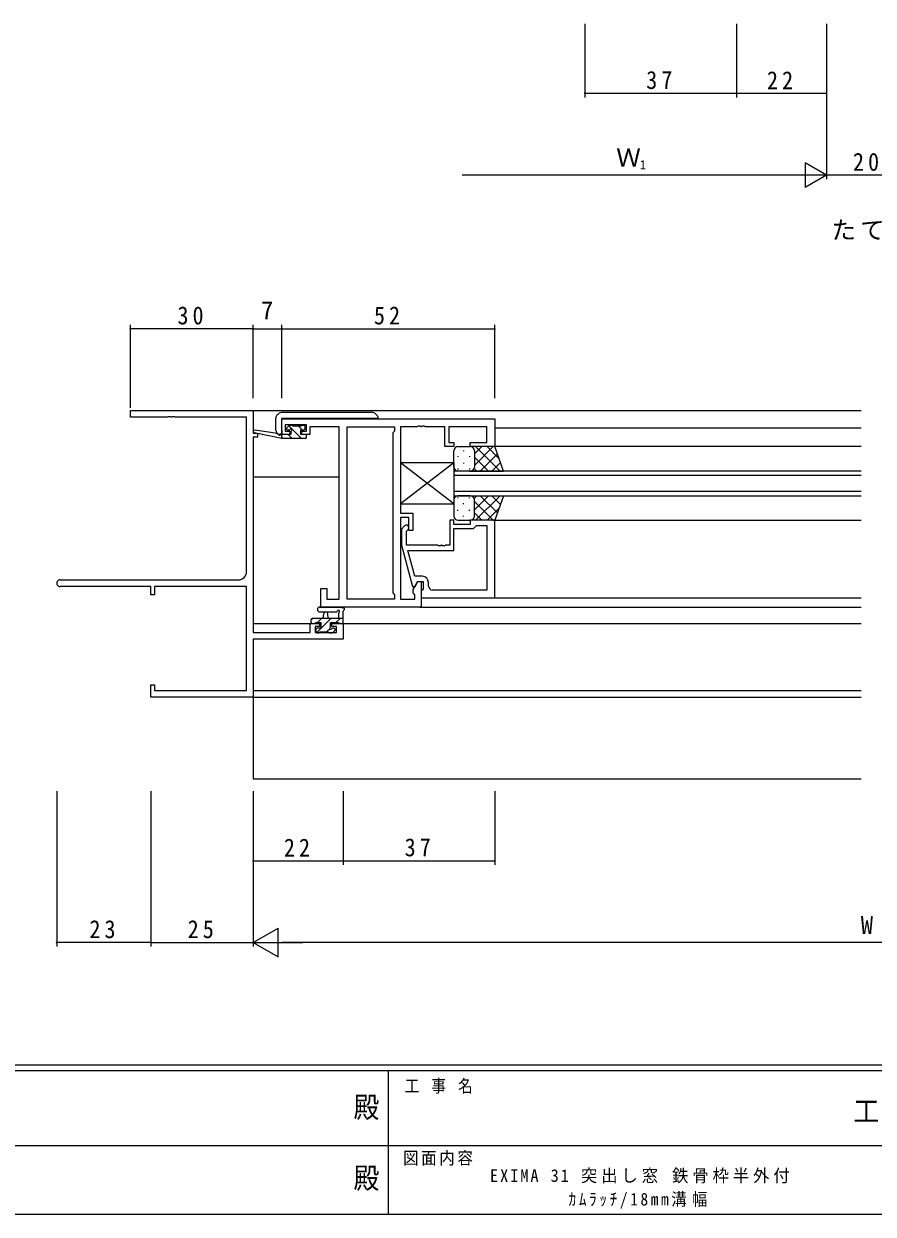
# Model space of a CAD drawing. Units: millimetres on the paper. Extents: x -397 to 397, y -282 to 282.
# Drawn here: x -97.9 to 109.5, y -282.1 to 8.8 of the extents above; entities that cross this region are included whole.
import ezdxf
from ezdxf.enums import TextEntityAlignment as Align

# ---------------------------------------------------------------- set-up
doc = ezdxf.new("R2010")
doc.units = ezdxf.units.MM
for name, color, linetype, lineweight in [('0-1_YKK_ZWAK', 7, 'Continuous', 18), ('0-3_YKK_11', 7, 'Continuous', 18), ('0-4_YKK_12', 2, 'Continuous', 18), ('0-5_YKK_13', 4, 'Continuous', 18), ('0-6_YKK_D', 6, 'Continuous', 18)]:
    doc.layers.add(name, color=color, linetype=linetype, lineweight=lineweight)
doc.layers.add('0-2_USER1', color=7, linetype='Continuous')
doc.styles.add('ＭＳ ゴシック', font='')
doc.styles.get('ＭＳ ゴシック').set_extended_font_data('MS Gothic')

msp = doc.modelspace()

# ---------------------------------------------------------------- linework, layer by layer
at = {"layer": '0-1_YKK_ZWAK'}
for p, q in [((376.092, -245.688), (-393.908, -245.688)), ((338.292, -247.088), (-393.908, -247.088)), ((-8.908, -247.088), (-8.908, -282.088)), ((-136.308, -265.287), (-7.508, -265.287)), ((-7.508, -265.287), (121.292, -265.287)), ((-393.908, -282.088), (338.292, -282.088))]:
    msp.add_line(p, q, dxfattribs=at)
at = {"layer": '0-3_YKK_11'}
for p, q in [((-71.88, -85.688), (-41.88, -85.688)), ((-71.88, -87.318), (-71.88, -85.688)), ((-62.655, -87.198), (-62.838, -87.318)), ((-62.105, -87.198), (-62.655, -87.198)), ((-61.922, -87.318), (-62.105, -87.198)), ((-61.655, -87.198), (-61.838, -87.318)), ((-61.105, -87.198), (-61.655, -87.198)), ((-60.922, -87.318), (-61.105, -87.198)), ((-41.88, -85.688), (-41.88, -91.188)), ((-62.838, -87.318), (-71.88, -87.318)), ((-61.838, -87.318), (-61.922, -87.318)), ((-43.51, -87.318), (-60.922, -87.318)), ((-43.51, -125.058), (-43.51, -87.318)), ((-34.88, -91.488), (-34.88, -87.688)), ((-34.88, -87.688), (17.12, -87.688)), ((-34.08, -89.188), (-34.08, -90.688)), ((-28.88, -89.188), (-34.08, -89.188)), ((-28.88, -90.688), (-28.88, -89.188)), ((-28.08, -89.618), (-28.08, -90.418)), ((-20.88, -89.618), (-28.08, -89.618)), ((-20.88, -131.758), (-20.88, -89.618)), ((-18.95, -131.758), (-18.95, -89.618)), ((-18.95, -89.618), (-7.38, -89.618)), ((-18.95, -131.758), (-18.95, -89.618)), ((-7.38, -89.618), (-7.38, -90.688)), ((-5.88, -89.618), (-5.88, -110.788)), ((-1.838, -89.618), (-5.88, -89.618)), ((-1.655, -89.498), (-1.838, -89.618)), ((-1.105, -89.498), (-1.655, -89.498)), ((-0.922, -89.618), (-1.105, -89.498)), ((-0.838, -89.618), (-0.922, -89.618)), ((-0.655, -89.498), (-0.838, -89.618)), ((-0.105, -89.498), (-0.655, -89.498)), ((0.078, -89.618), (-0.105, -89.498)), ((4.92, -89.618), (0.078, -89.618)), ((4.92, -94.488), (4.92, -89.618)), ((5.92, -89.618), (5.92, -93.488)), ((15.19, -89.618), (5.92, -89.618)), ((15.19, -93.488), (15.19, -89.618)), ((17.12, -87.688), (17.12, -94.488)), ((-41.88, -91.188), (-40.88, -91.188)), ((-40.88, -92.188), (-41.88, -92.188)), ((-41.88, -92.188), (-41.88, -139.958)), ((-40.88, -91.188), (-40.88, -92.188)), ((-32.98, -91.488), (-34.88, -91.488)), ((-34.08, -90.688), (-32.98, -90.688)), ((-32.98, -90.688), (-32.98, -91.488)), ((-29.98, -90.688), (-28.88, -90.688)), ((-29.98, -91.488), (-29.98, -90.688)), ((-28.08, -91.488), (-29.98, -91.488)), ((-28.08, -90.418), (-28.08, -91.488)), ((-7.38, -90.688), (-7.81, -91.118)), ((-7.81, -91.118), (-7.81, -130.258)), ((7.12, -94.488), (4.92, -94.488)), ((5.92, -93.488), (7.12, -93.488)), ((7.12, -93.488), (7.12, -94.488)), ((11.12, -93.488), (15.19, -93.488)), ((11.12, -94.488), (11.12, -93.488)), ((17.12, -94.488), (11.12, -94.488)), ((-5.88, -110.788), (-2.88, -110.788)), ((-5.88, -111.788), (-5.88, -131.758)), ((-3.88, -111.788), (-5.88, -111.788)), ((-3.88, -114.988), (-3.88, -111.788)), ((-2.88, -110.788), (-2.88, -114.988)), ((6.12, -112.488), (6.12, -118.588)), ((7.12, -112.488), (6.12, -112.488)), ((7.12, -113.488), (7.12, -112.488)), ((11.12, -112.488), (11.12, -113.488)), ((17.12, -112.488), (11.12, -112.488)), ((17.12, -131.488), (17.12, -112.488)), ((-4.904, -113.863), (-5.68, -114.639)), ((-5.68, -114.639), (-5.68, -118.584)), ((-4.48, -115.136), (-4.056, -114.712)), ((-4.48, -118.588), (-4.48, -115.136)), ((-2.88, -114.988), (-3.88, -114.988)), ((11.12, -113.488), (7.12, -113.488)), ((7.12, -114.488), (11.92, -114.488)), ((7.12, -119.888), (7.12, -114.488)), ((11.92, -114.488), (12.42, -113.988)), ((12.42, -113.988), (12.62, -113.788)), ((12.62, -113.788), (15.19, -113.788)), ((15.19, -113.788), (15.19, -129.558)), ((15.19, -113.788), (15.19, -129.558)), ((-5.68, -118.584), (-2.973, -128.688)), ((3.162, -118.588), (-4.48, -118.588)), ((3.345, -118.708), (3.162, -118.588)), ((3.895, -118.708), (3.345, -118.708)), ((4.078, -118.588), (3.895, -118.708)), ((4.162, -118.588), (4.078, -118.588)), ((4.345, -118.708), (4.162, -118.588)), ((4.895, -118.708), (4.345, -118.708)), ((5.078, -118.588), (4.895, -118.708)), ((6.12, -118.588), (5.078, -118.588)), ((-4.089, -119.888), (7.12, -119.888)), ((-2.401, -126.188), (-4.089, -119.888)), ((-89.065, -127.058), (-45.51, -127.058)), ((-2.81, -129.445), (-1.68, -127.488)), ((-0.58, -126.188), (-2.401, -126.188)), ((-2.373, -128.688), (-1.68, -127.488)), ((-1.68, -127.488), (-0.88, -127.488)), ((-1.68, -127.488), (-0.38, -127.488)), ((-0.88, -127.488), (-0.88, -133.688)), ((-0.38, -127.488), (-0.38, -129.288)), ((0.92, -128.558), (0.92, -127.688)), ((-66.88, -128.688), (-89.065, -128.688)), ((-66.88, -130.688), (-66.88, -128.688)), ((-65.98, -130.688), (-66.88, -130.688)), ((-65.98, -128.688), (-65.98, -130.688)), ((-43.51, -128.688), (-65.98, -128.688)), ((-43.51, -154.058), (-43.51, -128.688)), ((-25.38, -129.188), (-23.88, -129.188)), ((-25.38, -133.688), (-25.38, -129.188)), ((-23.88, -129.188), (-23.88, -131.758)), ((-7.81, -130.258), (-7.38, -130.688)), ((-7.38, -130.688), (-7.38, -131.758)), ((-2.973, -128.688), (-2.373, -128.688)), ((-2.81, -130.258), (-2.81, -129.445)), ((-2.38, -130.688), (-2.81, -130.258)), ((-2.38, -131.758), (-2.38, -130.688)), ((-0.58, -129.488), (-0.88, -129.788)), ((-0.88, -129.788), (-0.88, -131.488)), ((-0.38, -129.288), (-0.58, -129.488)), ((15.19, -129.558), (1.92, -129.558)), ((-0.88, -133.688), (-25.38, -133.688)), ((-23.88, -131.758), (-20.88, -131.758)), ((-7.38, -131.758), (-18.95, -131.758)), ((-5.88, -131.758), (-2.38, -131.758)), ((-0.88, -131.488), (17.12, -131.488)), ((-27.98, -137.688), (-25.68, -137.688)), ((-27.98, -139.958), (-27.98, -137.688)), ((-26.78, -138.488), (-26.78, -139.958)), ((-25.68, -138.488), (-26.78, -138.488)), ((-25.68, -137.688), (-25.68, -138.488)), ((-22.68, -137.688), (-19.88, -137.688)), ((-22.68, -138.488), (-22.68, -137.688)), ((-21.51, -138.488), (-22.68, -138.488)), ((-21.51, -139.958), (-21.51, -138.488)), ((-19.88, -137.688), (-19.88, -141.588)), ((-41.88, -139.958), (-27.98, -139.958)), ((-41.88, -141.588), (-41.88, -155.688)), ((-19.88, -141.588), (-41.88, -141.588)), ((-26.78, -139.958), (-21.51, -139.958)), ((-66.88, -152.688), (-65.98, -152.688)), ((-66.88, -155.688), (-66.88, -152.688)), ((-65.98, -152.688), (-65.98, -154.058)), ((-65.98, -154.058), (-43.51, -154.058)), ((-41.88, -155.688), (-66.88, -155.688))]:
    msp.add_line(p, q, dxfattribs=at)
for centre, radius, start, end in [((-4.48, -114.288), 0.6, 314.99999, 135.00001), ((-45.51, -125.058), 2, 270.00001, 359.99999), ((-89.065, -127.873), 0.815, 89.99999, 270.00001), ((-0.58, -127.688), 1.5, 0.00001, 89.99999), ((1.92, -128.558), 1, 180.00001, 269.99999)]:
    msp.add_arc(centre, radius, start, end, dxfattribs=at)
at = {"layer": '0-4_YKK_12'}
for p, q in [((-42.18, -85.688), (106.62, -85.688)), ((17.12, -89.888), (106.62, -89.888)), ((106.62, -94.488), (16.62, -94.488)), ((7.12, -100.486), (7.12, -106.486)), ((106.62, -100.486), (7.12, -100.486)), ((7.12, -101.486), (106.62, -101.486)), ((-41.88, -101.888), (-20.88, -101.888)), ((106.62, -105.486), (7.12, -105.486)), ((7.12, -106.486), (106.62, -106.486)), ((16.62, -112.488), (106.62, -112.488)), ((-1.18, -133.688), (106.62, -133.688)), ((-0.88, -131.488), (106.62, -131.488)), ((-41.88, -137.688), (-25.38, -137.688)), ((-22.98, -137.688), (106.62, -137.688)), ((-41.88, -154.058), (106.62, -154.058)), ((-42.18, -155.688), (106.62, -155.688))]:
    msp.add_line(p, q, dxfattribs=at)
msp.add_lwpolyline([(-41.88, -155.688), (-41.88, -175.688), (106.62, -175.688)], dxfattribs=at)
at = {"layer": '0-5_YKK_13'}
for p, q in [((-36.087, -86.795), (-35.934, -86.641)), ((-35.934, -86.641), (-35.82, -86.527)), ((-34.759, -86.087), (-34.709, -86.087)), ((-34.709, -86.087), (-28.002, -86.087)), ((-28.002, -86.087), (-13.002, -86.087)), ((-11.941, -86.527), (-11.673, -86.795)), ((-36.38, -87.614), (-36.38, -87.502)), ((-36.38, -90.487), (-36.38, -87.614)), ((-34.88, -90.487), (-34.88, -87.587)), ((-27.38, -87.587), (-34.88, -87.587)), ((-33.192, -89.376), (-33.692, -89.876)), ((-30.098, -92.488), (-33.201, -89.385)), ((-32.38, -89.288), (-32.98, -89.288)), ((-30.18, -89.488), (-32.18, -89.488)), ((-29.953, -90.388), (-30.853, -89.488)), ((-29.48, -89.288), (-29.98, -89.288)), ((-29.18, -90.088), (-29.18, -89.588)), ((-26.38, -87.587), (-27.38, -87.587)), ((-12.38, -87.587), (-25.38, -87.587)), ((-11.38, -87.587), (-12.38, -87.587)), ((-11.38, -87.502), (-11.38, -87.587)), ((-11.38, -87.688), (-11.38, -87.587)), ((-34.878, -92.488), (-41.639, -91.081)), ((-35.992, -91.314), (-41.534, -90.491)), ((-34.966, -91.487), (-35.38, -91.487)), ((-34.878, -91.488), (-34.965, -91.474)), ((-34.878, -92.488), (-34.878, -91.488)), ((-32.68, -91.488), (-34.878, -91.488)), ((-34.588, -92.488), (-34.878, -92.198)), ((-29.18, -92.488), (-34.878, -92.488)), ((-33.48, -90.388), (-33.141, -90.388)), ((-32.343, -92.488), (-33.343, -91.488)), ((-32.68, -90.849), (-32.68, -91.488)), ((-30.28, -90.388), (-29.48, -90.388)), ((-30.28, -91.488), (-30.28, -90.388)), ((-29.18, -91.488), (-30.28, -91.488)), ((-28.88, -92.188), (-28.88, -91.788)), ((7.123, -99.488), (7.123, -95.488)), ((8.123, -94.488), (11.123, -94.488)), ((9.487, -95.408), (9.487, -95.608)), ((17.123, -94.488), (11.123, -94.488)), ((12.123, -96.279), (13.915, -94.488)), ((12.123, -99.108), (16.744, -94.488)), ((12.123, -95.488), (12.123, -99.088)), ((12.123, -95.888), (12.123, -99.488)), ((12.392, -94.488), (18.392, -100.488)), ((15.22, -94.488), (18.181, -97.448)), ((19.266, -100.488), (17.123, -94.488)), ((7.12, -98.488), (-5.88, -98.488)), ((-5.88, -98.488), (-5.88, -108.488)), ((7.12, -98.488), (-5.88, -108.488)), ((7.12, -108.488), (-5.88, -98.488)), ((7.12, -98.488), (7.12, -108.488)), ((8.072, -96.823), (8.072, -97.023)), ((9.487, -98.438), (9.487, -98.638)), ((10.902, -96.823), (10.902, -97.023)), ((12.123, -97.048), (15.563, -100.488)), ((13.572, -100.488), (17.768, -96.292)), ((16.4, -100.488), (18.512, -98.376)), ((8.072, -99.853), (8.072, -100.053)), ((11.123, -100.488), (8.123, -100.488)), ((10.902, -99.853), (10.902, -100.053)), ((10.902, -100.488), (19.266, -100.488)), ((12.067, -99.82), (12.735, -100.488)), ((7.123, -107.486), (7.123, -111.486)), ((8.072, -107.121), (8.072, -106.921)), ((11.123, -106.486), (8.123, -106.486)), ((10.902, -106.486), (19.266, -106.486)), ((10.902, -107.121), (10.902, -106.921)), ((12.067, -107.154), (12.735, -106.486)), ((12.123, -109.926), (15.563, -106.486)), ((12.123, -111.086), (12.123, -107.486)), ((12.392, -112.486), (18.392, -106.486)), ((13.572, -106.486), (17.768, -110.682)), ((16.4, -106.486), (18.512, -108.598)), ((19.266, -106.486), (17.123, -112.486)), ((-5.88, -108.488), (7.12, -108.488)), ((8.072, -110.151), (8.072, -109.951)), ((9.487, -108.536), (9.487, -108.336)), ((10.902, -110.151), (10.902, -109.951)), ((12.123, -107.866), (16.744, -112.486)), ((12.123, -111.486), (12.123, -107.886)), ((15.22, -112.486), (18.181, -109.525)), ((8.123, -112.486), (11.123, -112.486)), ((9.487, -111.566), (9.487, -111.366)), ((17.123, -112.486), (11.123, -112.486)), ((12.123, -110.694), (13.915, -112.486)), ((-25.608, -133.688), (-20.446, -133.688)), ((-27.78, -136.848), (-27.42, -136.488)), ((-19.88, -136.488), (-27.48, -136.488)), ((-26.404, -139.961), (-22.93, -136.488)), ((-26.175, -137.488), (-25.175, -136.488)), ((-25.608, -134.888), (-21.647, -134.89)), ((-24.78, -136.488), (-24.678, -135.343)), ((-23.58, -136.488), (-23.682, -135.343)), ((-21.685, -137.488), (-20.685, -136.488)), ((-21.08, -135.307), (-21.08, -136.488)), ((-19.88, -137.388), (-19.88, -134.707)), ((-27.78, -136.788), (-27.78, -137.388)), ((-27.48, -137.688), (-26.88, -137.688)), ((-26.68, -137.488), (-25.38, -137.488)), ((-26.58, -139.188), (-26.58, -139.688)), ((-25.38, -138.888), (-26.28, -138.888)), ((-25.38, -137.488), (-25.38, -138.888)), ((-23.985, -139.788), (-23.201, -139.004)), ((-22.98, -137.488), (-20.98, -137.488)), ((-22.98, -138.427), (-22.98, -137.488)), ((-22.18, -138.888), (-22.519, -138.888)), ((-22.468, -139.9), (-21.968, -139.4)), ((-20.78, -137.688), (-20.18, -137.688)), ((-26.28, -139.988), (-25.78, -139.988)), ((-25.58, -139.788), (-23.48, -139.788)), ((-23.28, -139.988), (-22.68, -139.988))]:
    msp.add_line(p, q, dxfattribs=at)
for points in [[(-25.38, -87.587), (-25.673, -87.587), (-26.336, -87.587), (-26.38, -87.587)], [(-34.88, -90.487), (-34.88, -91.487), (-34.966, -91.487)]]:
    msp.add_lwpolyline(points, dxfattribs=at)
for centre, radius, start, end in [((-35.38, -87.502), 1, 135, 180), ((-34.759, -87.587), 1.5, 90, 135), ((-13.002, -87.587), 1.5, 45, 90), ((-12.38, -87.502), 1, 0, 45), ((-33.48, -90.088), 0.3, 135, 270), ((-32.98, -89.588), 0.3, 90, 135), ((-32.68, -90.388), 0.25, 303.05573, 146.94427), ((-32.38, -89.488), 0.2, 0, 90), ((-29.98, -89.488), 0.2, 90, 180), ((-29.48, -89.588), 0.3, 0, 90), ((-29.48, -90.088), 0.3, 270, 0), ((-41.578, -90.788), 0.3, 81.55064, 258.25019), ((-35.38, -90.487), 1, 180, 270), ((-36.036, -91.611), 0.3, 21.55064, 81.55064), ((-35.478, -91.391), 0.3, 201.55064, 320.80246), ((-35.013, -91.77), 0.3, 80.80246, 140.80246), ((-33.141, -90.088), 0.3, 270, 326.94427), ((-32.38, -90.849), 0.3, 123.05573, 180), ((-29.18, -91.788), 0.3, 0, 90), ((-29.18, -92.188), 0.3, 270, 0), ((8.123, -95.488), 1, 90, 180), ((11.123, -95.488), 1, 0, 90), ((11.123, -95.488), 1, 0, 90), ((8.123, -99.488), 1, 180, 270), ((11.123, -99.488), 1, 270, 0), ((11.123, -99.488), 1, 270, 0), ((8.123, -107.486), 1, 90, 180), ((11.123, -107.486), 1, 0, 90), ((11.123, -107.486), 1, 0, 90), ((8.123, -111.486), 1, 180, 270), ((11.123, -111.486), 1, 270, 0), ((11.123, -111.486), 1, 270, 0), ((-25.608, -134.288), 0.6, 89.95977, 269.95977), ((-20.446, -133.988), 0.3, 40.52878, 90), ((-19.99, -133.598), 0.3, 220.52878, 280.52878), ((-27.48, -136.788), 0.3, 90, 180), ((-24.18, -135.388), 0.5, 5.09207, 174.90793), ((-21.647, -134.59), 0.3, 269.95977, 340.81024), ((-21.08, -134.788), 0.3, 300, 160.81024), ((-20.78, -135.307), 0.3, 120, 180), ((-19.88, -134.188), 0.3, 300, 100.52878), ((-19.58, -134.707), 0.3, 120, 180), ((-27.48, -137.388), 0.3, 180, 270), ((-26.88, -137.488), 0.2, 270, 0), ((-26.28, -139.188), 0.3, 90, 180), ((-22.98, -138.888), 0.25, 123.05573, 326.94427), ((-23.28, -138.427), 0.3, 303.05573, 0), ((-22.519, -139.188), 0.3, 90, 146.94427), ((-22.18, -139.188), 0.3, 315, 90), ((-20.78, -137.488), 0.2, 180, 270), ((-20.18, -137.388), 0.3, 270, 0), ((-26.28, -139.688), 0.3, 180, 270), ((-25.78, -139.788), 0.2, 270, 0), ((-23.28, -139.788), 0.2, 180, 270), ((-22.68, -139.688), 0.3, 270, 315)]:
    msp.add_arc(centre, radius, start, end, dxfattribs=at)
at = {"layer": '0-6_YKK_D'}
for p, q in [((39.12, 8.847), (39.12, -9.153)), ((76.12, 8.847), (76.12, -9.153)), ((76.12, 8.847), (76.12, -9.153)), ((98.12, 8.847), (98.12, -9.153)), ((98.12, 8.847), (98.12, -29.153)), ((98.12, 8.847), (98.12, -29.153)), ((76.12, -8.153), (39.12, -8.153)), ((98.12, -8.153), (76.12, -8.153)), ((92.924, -25.153), (92.924, -31.153)), ((98.12, -28.153), (92.924, -25.153)), ((92.12, -28.153), (9.12, -28.153)), ((98.12, -28.153), (87.728, -28.153)), ((98.12, -28.153), (92.924, -31.153)), ((118.12, -28.153), (98.12, -28.153)), ((-71.88, -84.988), (-71.88, -64.688)), ((-41.88, -65.688), (-71.88, -65.688)), ((-41.88, -82.688), (-41.88, -64.688)), ((-41.88, -82.688), (-41.88, -64.688)), ((-41.88, -65.688), (-34.88, -65.688)), ((-34.88, -82.688), (-34.88, -64.688)), ((-34.88, -82.688), (-34.88, -64.688)), ((-34.88, -65.688), (17.12, -65.688)), ((17.12, -82.688), (17.12, -64.688)), ((-89.88, -178.688), (-89.88, -216.688)), ((-66.88, -178.688), (-66.88, -216.688)), ((-66.88, -178.688), (-66.88, -216.688)), ((-41.88, -178.688), (-41.88, -196.688)), ((-41.88, -178.688), (-41.88, -216.688)), ((-41.88, -178.688), (-41.88, -216.688)), ((-19.88, -178.688), (-19.88, -196.688)), ((-19.88, -178.688), (-19.88, -196.688)), ((17.12, -178.688), (17.12, -196.688)), ((-41.88, -195.688), (-19.88, -195.688)), ((-19.88, -195.688), (17.12, -195.688)), ((-41.88, -215.688), (-35.818, -212.188)), ((-35.818, -219.188), (-35.818, -212.188)), ((-66.88, -215.688), (-89.88, -215.688)), ((-66.88, -215.688), (-41.88, -215.688)), ((-41.88, -215.688), (-29.756, -215.688)), ((-41.88, -215.688), (-35.818, -219.188)), ((251.12, -215.688), (-34.88, -215.688))]:
    msp.add_line(p, q, dxfattribs=at)
for centre, start, end in [((39.12, -8.153), 0, 180), ((39.12, -8.153), 180, 0), ((76.12, -8.153), 0, 180), ((76.12, -8.153), 0, 180), ((76.12, -8.153), 180, 0), ((76.12, -8.153), 180, 0), ((98.12, -8.153), 0, 180), ((98.12, -8.153), 180, 0), ((-71.88, -65.688), 0, 180), ((-71.88, -65.688), 180, 0), ((-41.88, -65.688), 0, 180), ((-41.88, -65.688), 0, 180), ((-41.88, -65.688), 180, 0), ((-41.88, -65.688), 180, 0), ((-34.88, -65.688), 0, 180), ((-34.88, -65.688), 0, 180), ((-34.88, -65.688), 180, 0), ((-34.88, -65.688), 180, 0), ((17.12, -65.688), 0, 180), ((17.12, -65.688), 180, 0), ((-41.88, -195.688), 0, 180), ((-41.88, -195.688), 180, 0), ((-19.88, -195.688), 0, 180), ((-19.88, -195.688), 0, 180), ((-19.88, -195.688), 180, 0), ((-19.88, -195.688), 180, 0), ((17.12, -195.688), 0, 180), ((17.12, -195.688), 180, 0), ((-89.88, -215.688), 0, 180), ((-89.88, -215.688), 180, 0), ((-66.88, -215.688), 0, 180), ((-66.88, -215.688), 0, 180), ((-66.88, -215.688), 180, 0), ((-66.88, -215.688), 180, 0)]:
    msp.add_arc(centre, 0.106, start, end, dxfattribs=at)

# ---------------------------------------------------------------- texts
at = {"layer": '0-1_YKK_ZWAK', "style": 'ＭＳ ゴシック', "width": 0.9}
for p in [(-17.39, -260.044), (-17.39, -277.365)]:
    msp.add_text('殿', height=5.132, dxfattribs=at).set_placement(p, align=Align.BOTTOM_LEFT)
at = {"layer": '0-1_YKK_ZWAK', "attachment_point": 7, "style": 'ＭＳ ゴシック'}
for s, insert, char_height in [('\\T1.22;\\W0.85;工\\~事\\~名', (-4.896, -252.62), 3.079), ('\\T1.17;\\W0.9;工事', (104.723, -260.044), 5.132), ('\\T1.17;\\W0.9;図面内容', (-5.291, -270.236), 3.079)]:
    msp.add_mtext(s, dxfattribs=dict(at, insert=insert, char_height=char_height))
at = {"layer": '0-2_USER1', "attachment_point": 7, "style": 'ＭＳ ゴシック'}
for s, insert, char_height in [('\\T1.17;たて骨', (99.336, -44.219), 4.399), ('\\T1.24;\\W0.95;EXIMA\\~31\\~突出し窓\\~鉄骨枠半外付', (15.949, -274.537), 3.079), ('\\T1.33;\\W0.9;ｶﾑﾗｯﾁ/18mm溝幅', (35.109, -280.712), 3.079)]:
    msp.add_mtext(s, dxfattribs=dict(at, insert=insert, char_height=char_height))
at = {"layer": '0-6_YKK_D', "color": 7, "style": 'ＭＳ ゴシック'}
for s, height, p in [('Ｗ', 4.399, (46.78, -27.353)), ('1', 2.199, (52.54, -27.353)), ('7', 4.399, (-39.98, -64.688)), ('W', 4.399, (106.52, -214.888))]:
    msp.add_text(s, height=height, dxfattribs=at).set_placement(p, align=Align.BOTTOM_LEFT)
at = {"layer": '0-6_YKK_D', "color": 7, "char_height": 4.399, "attachment_point": 7, "style": 'ＭＳ ゴシック'}
for s, insert in [('\\T1.37;\\W0.9;37', (54.1, -7.153)), ('\\T1.37;\\W0.9;22', (83.6, -7.153)), ('\\T1.37;\\W0.9;20', (104.6, -27.153)), ('\\T1.37;\\W0.9;30', (-60.4, -64.688)), ('\\T1.37;\\W0.9;52', (-12.4, -64.688)), ('\\T1.37;\\W0.9;22', (-34.4, -194.688)), ('\\T1.37;\\W0.9;37', (-4.9, -194.688)), ('\\T1.37;\\W0.9;23', (-81.9, -214.688)), ('\\T1.37;\\W0.9;25', (-57.9, -214.688))]:
    msp.add_mtext(s, dxfattribs=dict(at, insert=insert))

doc.saveas('drawing.dxf')
